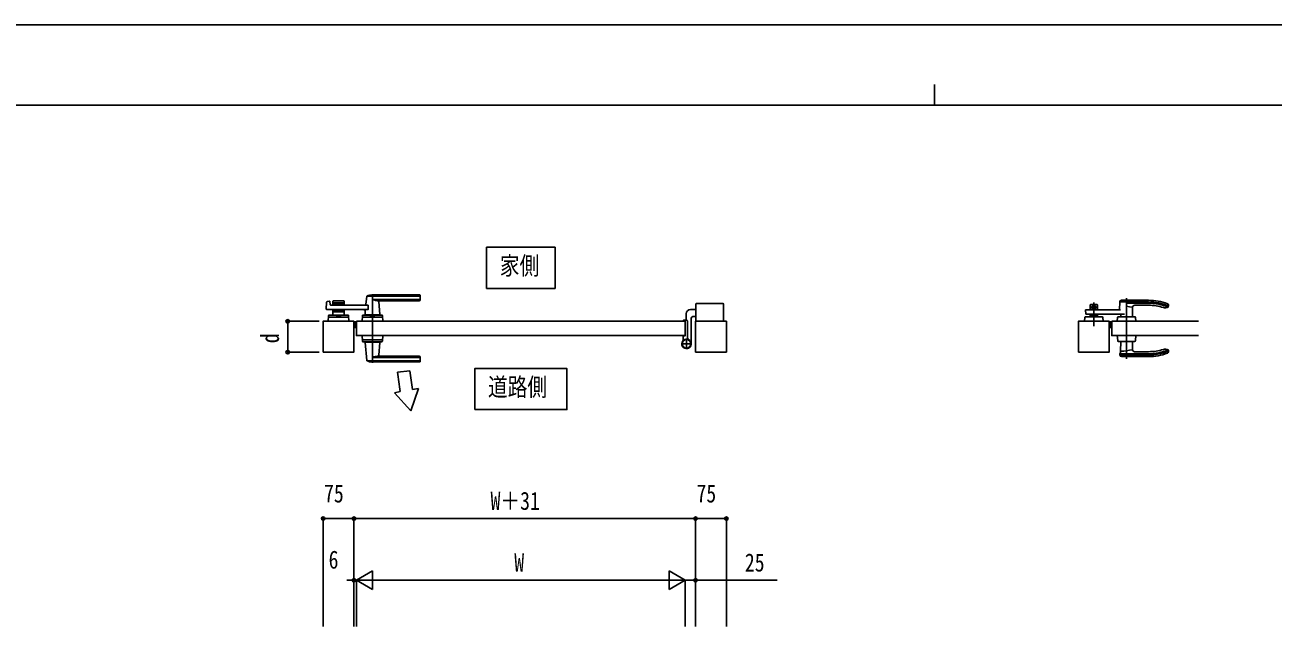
# Model space of a CAD drawing. Units: millimetres, scale not verified. Extents: x -4205 to 4205, y -2970 to 2970.
# Drawn here: x -2218 to 818, y 1491 to 2970 of the extents above; entities that cross this region are included whole.
import ezdxf
from ezdxf.enums import TextEntityAlignment as Align

# ---------------------------------------------------------------- set-up
doc = ezdxf.new("R2010")
doc.units = ezdxf.units.MM
doc.header["$LTSCALE"] = 12
for name, color, linetype in [('0-2_USER1', 3, 'Continuous'), ('0-3_YKK_12', 2, 'Continuous'), ('0-4_YKK_A1', 4, 'Continuous'), ('0-5_YKK_D', 6, 'Continuous'), ('0-6_YKK_ZWAK', 7, 'Continuous')]:
    doc.layers.add(name, color=color, linetype=linetype)
doc.styles.add('ＭＳ ゴシック', font='')
doc.styles.get('ＭＳ ゴシック').set_extended_font_data('MS Gothic')

msp = doc.modelspace()

# ---------------------------------------------------------------- linework, layer by layer
at = {"layer": '0-2_USER1'}
for points in [[(-1094.51, 2329.18), (-1094.51, 2429.18), (-928.11, 2429.18), (-928.11, 2329.18)], [(-1123.31, 2034.18), (-1123.31, 2134.18), (-899.31, 2134.18), (-899.31, 2034.18)]]:
    msp.add_lwpolyline(points, close=True, dxfattribs=at)
at = {"layer": '0-3_YKK_12'}
for p, q in [((-1414.31, 2232.18), (-1414.31, 2249.18)), ((423.11, 2232.18), (423.11, 2249.18))]:
    msp.add_line(p, q, dxfattribs=at)
at = {"layer": '0-4_YKK_A1'}
for p, q in [((-1386.36, 2309.56), (-1388.06, 2290.49)), ((-1257.31, 2310.16), (-1386.1, 2310.16)), ((-1372.31, 2315.18), (-1372.31, 2148.18)), ((-1257.31, 2313.18), (-1372.31, 2313.18)), ((-1256.31, 2301.18), (-1256.31, 2312.18)), ((-1485.14, 2279.83), (-1483.92, 2295.24)), ((-1482.41, 2297.02), (-1476.99, 2298.38)), ((-1475.75, 2297.46), (-1475.36, 2289.63)), ((-1382.75, 2288.68), (-1474.36, 2288.68)), ((-1468.31, 2297.18), (-1468.31, 2288.68)), ((-1468.31, 2294.18), (-1441.31, 2294.18)), ((-1468.31, 2277.68), (-1468.31, 2264.18)), ((-1443.31, 2299.18), (-1466.31, 2299.18)), ((-1466.31, 2290.18), (-1457.22, 2290.18)), ((-1455.16, 2291.82), (-1456.51, 2290.47)), ((-1454.45, 2291.82), (-1453.1, 2290.47)), ((-1452.39, 2290.18), (-1443.31, 2290.18)), ((-1441.31, 2297.18), (-1441.31, 2288.68)), ((-1441.31, 2277.68), (-1441.31, 2264.18)), ((-1257.31, 2302.51), (-1372.31, 2302.51)), ((-1258.31, 2299.18), (-1357.33, 2299.18)), ((-1357.14, 2296.99), (-1354.34, 2265.49)), ((-585.31, 2277.68), (-598.81, 2277.68)), ((-585.31, 2249.18), (-585.31, 2290.68)), ((-520.31, 2292.68), (-583.31, 2292.68)), ((-518.31, 2290.68), (-518.31, 2249.18)), ((373.61, 2276.68), (373.61, 2288.68)), ((373.61, 2283.68), (378.61, 2283.68)), ((378.61, 2278.18), (373.61, 2278.18)), ((374.61, 2289.68), (390.61, 2289.68)), ((386.61, 2286.68), (378.61, 2286.68)), ((378.61, 2286.68), (378.61, 2276.68)), ((378.71, 2286.18), (386.51, 2286.18)), ((378.71, 2276.68), (378.71, 2286.18)), ((378.71, 2282.38), (386.51, 2282.38)), ((378.71, 2278.18), (386.51, 2278.18)), ((382.61, 2294.66), (382.61, 2245.91)), ((386.51, 2286.18), (386.51, 2276.68)), ((386.61, 2286.68), (386.61, 2276.68)), ((386.61, 2283.68), (391.61, 2283.68)), ((391.61, 2278.18), (386.61, 2278.18)), ((391.61, 2288.68), (391.61, 2276.68)), ((445.61, 2296.18), (444.59, 2276.68)), ((445.61, 2296.18), (515.61, 2296.18)), ((449.61, 2300.18), (515.61, 2300.18)), ((449.61, 2300.18), (456.79, 2300.18)), ((462.11, 2305.05), (462.11, 2157.41)), ((462.11, 2293.18), (515.61, 2293.18)), ((476.78, 2283.26), (476.38, 2260.18)), ((515.61, 2288.18), (481.78, 2288.18)), ((564.24, 2286.41), (563.21, 2283.59)), ((564.14, 2288.25), (564.24, 2286.41)), ((-1479.37, 2262.24), (-1479.81, 2249.18)), ((-1479.81, 2249.18), (-1429.81, 2249.18)), ((-1432.08, 2259.18), (-1477.54, 2259.18)), ((-1477.37, 2264.18), (-1432.24, 2264.18)), ((-1468.31, 2272.18), (-1441.31, 2272.18)), ((-1441.31, 2264.18), (-1468.31, 2264.18)), ((-1466.31, 2276.18), (-1457.22, 2276.18)), ((-1455.16, 2274.53), (-1456.51, 2275.88)), ((-1454.45, 2274.53), (-1453.1, 2275.88)), ((-1452.39, 2276.18), (-1443.31, 2276.18)), ((-1450.31, 2261.38), (-1450.31, 2264.18)), ((-1430.24, 2262.24), (-1429.81, 2249.18)), ((-1396.87, 2262.24), (-1397.31, 2249.18)), ((-1347.31, 2249.18), (-1397.31, 2249.18)), ((-1349.58, 2259.18), (-1395.04, 2259.18)), ((-1349.74, 2264.18), (-1394.87, 2264.18)), ((-1354.31, 2265.17), (-1390.31, 2265.17)), ((-1390.31, 2264.18), (-1390.31, 2265.17)), ((-1389.68, 2272.22), (-1390.28, 2265.49)), ((-1354.64, 2265.17), (-1389.98, 2265.17)), ((-1387.31, 2265.17), (-1389.48, 2265.17)), ((-1376.81, 2261.38), (-1376.81, 2264.18)), ((-1354.64, 2265.17), (-1357.31, 2265.17)), ((-1354.31, 2264.18), (-1354.31, 2265.17)), ((-1347.74, 2262.24), (-1347.31, 2249.18)), ((-616.31, 2249.98), (-616.31, 2250.68)), ((-611.61, 2249.48), (-615.81, 2249.48)), ((-608.31, 2251.68), (-615.31, 2251.68)), ((-611.31, 2214.18), (-611.31, 2249.18)), ((-608.81, 2267.68), (-608.81, 2251.68)), ((-606.31, 2209.12), (-606.31, 2249.68)), ((-596.81, 2256.68), (-596.81, 2194.18)), ((-585.31, 2260.68), (-592.81, 2260.68)), ((419.59, 2249.18), (356.11, 2249.18)), ((360.11, 2249.18), (360.75, 2258.31)), ((362.11, 2276.68), (447.55, 2276.68)), ((362.11, 2276.68), (362.63, 2266.68)), ((457.08, 2266.68), (362.63, 2266.68)), ((362.74, 2260.18), (402.47, 2260.18)), ((373.61, 2260.18), (373.61, 2266.68)), ((378.61, 2264.18), (373.61, 2264.18)), ((391.61, 2260.18), (373.61, 2260.18)), ((378.61, 2266.68), (378.61, 2260.18)), ((378.71, 2260.18), (378.71, 2266.68)), ((378.71, 2266.18), (386.51, 2266.18)), ((378.71, 2260.68), (386.51, 2260.68)), ((382.61, 2259.42), (382.61, 2237.47)), ((386.51, 2266.68), (386.51, 2260.18)), ((386.61, 2266.68), (386.61, 2260.18)), ((391.61, 2264.18), (386.61, 2264.18)), ((391.61, 2266.68), (391.61, 2260.18)), ((405.11, 2249.18), (404.47, 2258.31)), ((418.61, 2249.18), (407.61, 2249.18)), ((426.11, 2249.18), (637.11, 2249.18)), ((428.62, 2249.18), (485.58, 2249.18)), ((439.61, 2249.18), (440.25, 2258.31)), ((442.24, 2260.18), (481.97, 2260.18)), ((447.73, 2266.68), (447.84, 2260.18)), ((447.73, 2266.68), (447.84, 2260.18)), ((484.61, 2249.18), (483.97, 2258.31)), ((-1396.87, 2201.11), (-1397.31, 2214.18)), ((-1347.31, 2214.18), (-1397.31, 2214.18)), ((-1349.58, 2204.18), (-1395.04, 2204.18)), ((-1349.74, 2199.18), (-1394.87, 2199.18)), ((-1390.31, 2199.18), (-1390.31, 2198.18)), ((-1354.31, 2198.18), (-1390.31, 2198.18)), ((-1386.36, 2153.78), (-1390.28, 2197.85)), ((-1357.13, 2166.35), (-1354.33, 2197.85)), ((-1354.31, 2199.18), (-1354.31, 2198.18)), ((-1347.74, 2201.11), (-1347.31, 2214.18)), ((-621.31, 2194.18), (-595.31, 2194.18)), ((-616.31, 2213.38), (-616.31, 2204.34)), ((-611.61, 2213.88), (-615.81, 2213.88)), ((-608.31, 2207.18), (-608.31, 2181.18)), ((440.46, 2202.04), (439.61, 2214.18)), ((481.76, 2200.18), (442.45, 2200.18)), ((447.42, 2176.18), (447.84, 2200.18)), ((476.73, 2180.09), (476.38, 2200.18)), ((484.61, 2214.18), (483.76, 2202.04)), ((-1257.3, 2160.84), (-1372.3, 2160.84)), ((-1258.3, 2164.18), (-1357.33, 2164.18)), ((-1256.3, 2162.18), (-1256.3, 2151.18)), ((445.61, 2167.18), (445.77, 2170.17)), ((445.61, 2167.18), (515.61, 2167.18)), ((445.77, 2170.18), (515.61, 2170.18)), ((447.42, 2176.18), (455.37, 2176.18)), ((449.61, 2163.18), (515.61, 2163.18)), ((457.36, 2167.18), (466.86, 2167.18)), ((515.61, 2175.18), (481.73, 2175.18)), ((564.24, 2176.94), (563.21, 2179.76)), ((564.14, 2175.1), (564.24, 2176.94)), ((-1257.3, 2153.19), (-1386.1, 2153.19)), ((-1257.3, 2150.18), (-1372.3, 2150.18)), ((-1281.19, 2128.85), (-1311.02, 2125.67)), ((-1304.73, 2077.98), (-1319.07, 2075.45)), ((-1278.85, 2030.93), (-1319.07, 2075.45)), ((-1278.85, 2030.93), (-1259.98, 2085.87)), ((-1259.98, 2085.87), (-1274.75, 2083.26))]:
    msp.add_line(p, q, dxfattribs=at)
for points in [[(-1382.75, 2288.68), (-1382.75, 2277.68), (-1483.14, 2277.68)], [(462.11, 2286.22), (469.38, 2284.16), (476.78, 2283.26)], [(-1450.31, 2261.38), (-1459.31, 2261.38), (-1459.31, 2264.18)], [(-1411.31, 2249.18), (-1411.31, 2214.18), (-611.31, 2214.18)], [(-1411.31, 2249.18), (-611.31, 2249.18), (-611.31, 2214.18)], [(-1376.81, 2261.38), (-1367.81, 2261.38), (-1367.81, 2264.18)], [(426.11, 2249.18), (426.11, 2214.18), (637.11, 2214.18)], [(455.37, 2176.18), (462.1, 2177.13), (469.38, 2179.19), (476.78, 2180.09)]]:
    msp.add_lwpolyline(points, dxfattribs=at)
for points in [[(-1492.31, 2174.18), (-1417.31, 2174.18), (-1417.31, 2249.18), (-1492.31, 2249.18)], [(-511.31, 2174.18), (-586.31, 2174.18), (-586.31, 2249.18), (-511.31, 2249.18)], [(345.11, 2174.18), (420.11, 2174.18), (420.11, 2249.18), (345.11, 2249.18)]]:
    msp.add_lwpolyline(points, close=True, dxfattribs=at)
for radius in [11.5, 10.35]:
    msp.add_circle((-608.31, 2194.18), radius, dxfattribs=at)
for centre, radius, start, end in [((-1385.37, 2309.48), 1, 113.30607, 174.91858), ((-1372.31, 2279.18), 34, 90, 113.30607), ((-1257.31, 2312.18), 1, 0, 90), ((-1257.31, 2309.16), 1, 0, 90), ((-1483.14, 2279.68), 2, 175.49449, 270), ((-1481.93, 2295.08), 2, 104.03624, 175.49449), ((-1476.75, 2297.41), 1, 2.86241, 104.03624), ((-1474.36, 2289.68), 1, 182.86241, 270), ((-1466.31, 2297.18), 2, 90, 180), ((-1466.31, 2292.18), 2, 180, 270), ((-1457.22, 2291.18), 1, 270, 315), ((-1454.81, 2291.47), 0.5, 45, 135), ((-1452.39, 2291.18), 1, 225, 270), ((-1443.31, 2297.18), 2, 0, 90), ((-1443.31, 2292.18), 2, 270, 0), ((-1394.66, 2272.67), 5, 354.91858, 90), ((-1390.05, 2290.67), 2, 270, 354.91858), ((-1358.52, 2329.15), 30, 242.63879, 272.27092), ((-1355.15, 2297.18), 2, 90, 185.08142), ((-1258.31, 2301.18), 2, 270, 0), ((-1257.31, 2303.51), 1, 270, 0), ((-598.81, 2267.68), 10, 90, 180), ((-583.31, 2290.68), 2, 90, 180), ((-520.31, 2290.68), 2, 0, 90), ((374.61, 2288.68), 1, 90, 180), ((390.61, 2288.68), 1, 0, 90), ((449.61, 2296.18), 4, 90, 180), ((481.78, 2283.18), 5, 90, 179), ((515.61, 2170.18), 130, 69.29913, 90), ((515.61, 2170.18), 126, 67.2969, 90), ((515.61, 2170.18), 123, 67.23092, 90), ((515.61, 2170.18), 118, 72.24092, 90), ((556.18, 2296.84), 15, 252.24092, 297.97456), ((560.15, 2288.04), 4, 3, 69.29913), ((-1477.54, 2257.18), 2, 90, 178.09085), ((-1477.37, 2262.18), 2, 90, 178.09085), ((-1466.31, 2274.18), 2, 90, 180), ((-1457.22, 2275.18), 1, 45, 90), ((-1454.81, 2274.88), 0.5, 225, 315), ((-1452.39, 2275.18), 1, 90, 135), ((-1443.31, 2274.18), 2, 0, 90), ((-1432.24, 2262.18), 2, 1.90915, 90), ((-1432.08, 2257.18), 2, 1.90915, 90), ((-1395.04, 2257.18), 2, 90, 178.09085), ((-1394.87, 2262.18), 2, 90, 178.09085), ((-1389.98, 2265.47), 0.3, 174.91858, 270), ((-1354.64, 2265.47), 0.3, 270, 5.08142), ((-1349.74, 2262.18), 2, 1.90915, 90), ((-1349.58, 2257.18), 2, 1.90915, 90), ((-615.31, 2250.68), 1, 90, 180), ((-615.81, 2249.98), 0.5, 180, 270), ((-611.61, 2249.18), 0.3, 360, 90), ((-608.31, 2249.68), 2, 360, 90), ((-592.81, 2256.68), 4, 90, 180), ((362.74, 2258.18), 2, 90, 176), ((402.47, 2258.18), 2, 4, 90), ((442.24, 2258.18), 2, 90, 176), ((481.97, 2258.18), 2, 4, 90), ((-1395.04, 2206.18), 2, 181.90915, 270), ((-1394.87, 2201.18), 2, 181.90915, 270), ((-1389.98, 2197.88), 0.3, 90, 185.08142), ((-1354.63, 2197.88), 0.3, 354.91858, 90), ((-1349.74, 2201.18), 2, 270, 358.09085), ((-1349.58, 2206.18), 2, 270, 358.09085), ((-608.31, 2194.18), 11.5, 141.98772, 64.89722), ((-621.31, 2204.34), 5, 321.98772, 360), ((-615.81, 2213.38), 0.5, 90, 180), ((-611.61, 2214.18), 0.3, 270, 360), ((-601.31, 2209.12), 5, 180.00002, 244.89722), ((442.45, 2202.18), 2, 184, 270), ((481.76, 2202.18), 2, 270, 356), ((-1358.52, 2134.2), 30, 87.72908, 117.36121), ((-1355.14, 2166.18), 2, 174.91858, 270), ((-1258.3, 2162.18), 2, 0, 90), ((-1257.3, 2159.84), 1, 0, 90), ((449.61, 2167.18), 4, 180, 270), ((434.92, 2176.4), 12.5, 330.14993, 359), ((481.73, 2180.18), 5, 181, 270), ((515.61, 2293.18), 118, 270, 287.75908), ((515.61, 2293.18), 123, 270, 292.76908), ((515.61, 2293.18), 126, 270, 292.7031), ((515.61, 2293.18), 130, 270, 290.70087), ((556.18, 2166.51), 15, 62.02544, 107.75908), ((560.15, 2175.31), 4, 290.70087, 357), ((-1385.36, 2153.87), 1, 185.08142, 246.69393), ((-1372.3, 2184.18), 34, 246.69393, 270), ((-9305.82, 1046.08), 8067.36, 7.34884, 7.69047), ((-611.7, 2200.17), 673.28, 186.08068, 189.99886), ((-1257.3, 2154.19), 1, 270, 0), ((-1257.3, 2151.18), 1, 270, 0)]:
    msp.add_arc(centre, radius, start, end, dxfattribs=at)
at = {"layer": '0-5_YKK_D'}
for p, q in [((-1502.31, 2249.18), (-1579.43, 2249.18)), ((-1578.43, 2249.18), (-1578.43, 2174.18)), ((-1502.31, 2174.18), (-1579.43, 2174.18)), ((-1492.31, 1506.3), (-1492.31, 1770.18)), ((-1417.31, 1769.18), (-1492.31, 1769.18)), ((-1417.31, 1506.3), (-1417.31, 1770.18)), ((-1417.31, 1506.3), (-1417.31, 1770.18)), ((-1417.31, 1769.18), (-586.31, 1769.18)), ((-586.31, 1506.3), (-586.31, 1770.18)), ((-586.31, 1506.3), (-586.31, 1770.18)), ((-586.31, 1769.18), (-511.31, 1769.18)), ((-511.31, 1506.3), (-511.31, 1770.18)), ((-1411.31, 1619.18), (-1372.34, 1641.68)), ((-1372.34, 1596.68), (-1372.34, 1641.68)), ((-611.31, 1619.18), (-650.28, 1641.68)), ((-650.28, 1641.68), (-650.28, 1596.68)), ((-1417.31, 1619.18), (-1434.31, 1619.18)), ((-1417.31, 1506.3), (-1417.31, 1620.18)), ((-1411.31, 1619.18), (-1417.31, 1619.18)), ((-1411.31, 1506.3), (-1411.31, 1620.18)), ((-1411.31, 1506.3), (-1411.31, 1620.18)), ((-1411.31, 1619.18), (-1394.31, 1619.18)), ((-1411.31, 1619.18), (-1372.34, 1596.68)), ((-1411.31, 1619.18), (-1333.37, 1619.18)), ((-1366.31, 1619.18), (-656.31, 1619.18)), ((-611.31, 1619.18), (-689.25, 1619.18)), ((-611.31, 1619.18), (-650.28, 1596.68)), ((-611.31, 1506.3), (-611.31, 1620.18)), ((-611.31, 1506.3), (-611.31, 1620.18)), ((-586.31, 1506.3), (-586.31, 1620.18))]:
    msp.add_line(p, q, dxfattribs=at)
msp.add_lwpolyline([(-611.31, 1619.18), (-586.31, 1619.18), (-387.96, 1619.18)], dxfattribs=at)
for centre in [(-1578.43, 2249.18), (-1578.43, 2174.18), (-1492.31, 1769.18), (-1417.31, 1769.18), (-1417.31, 1769.18), (-586.31, 1769.18), (-586.31, 1769.18), (-511.31, 1769.18), (-1417.31, 1619.18), (-586.31, 1619.18)]:
    msp.add_circle(centre, 4.25, dxfattribs=at)
at = {"layer": '0-6_YKK_ZWAK'}
for p, q in [((-4.98, 2825), (-4.98, 2775)), ((3895.02, 2775), (-3904.98, 2775))]:
    msp.add_line(p, q, dxfattribs=at)
msp.add_lwpolyline([(-4205, -2970), (4205, -2970), (4205, 2970), (-4205, 2970)], close=True, dxfattribs=at)

# ---------------------------------------------------------------- texts
at = {"layer": '0-2_USER1', "style": 'ＭＳ ゴシック', "width": 0.8}
for s, p in [('家側', (-1062.51, 2349.18)), ('道路側', (-1091.31, 2054.18))]:
    msp.add_text(s, height=43.99, dxfattribs=at).set_placement(p, align=Align.BOTTOM_LEFT)
at = {"layer": '0-5_YKK_D', "style": 'ＭＳ ゴシック', "width": 0.8}
msp.add_text('d', height=43.99, rotation=90, dxfattribs=at).set_placement((-1586.43, 2195.68), align=Align.BOTTOM_LEFT)
for s, p in [('75', (-1490.01, 1795.18)), ('W＋31', (-1085.01, 1777.18)), ('75', (-584.01, 1795.18)), ('6', (-1478.96, 1634.24)), ('W', (-1027.31, 1627.18)), ('25', (-466.36, 1627.18))]:
    msp.add_text(s, height=43.99, dxfattribs=at).set_placement(p, align=Align.BOTTOM_LEFT)

doc.saveas('drawing.dxf')
